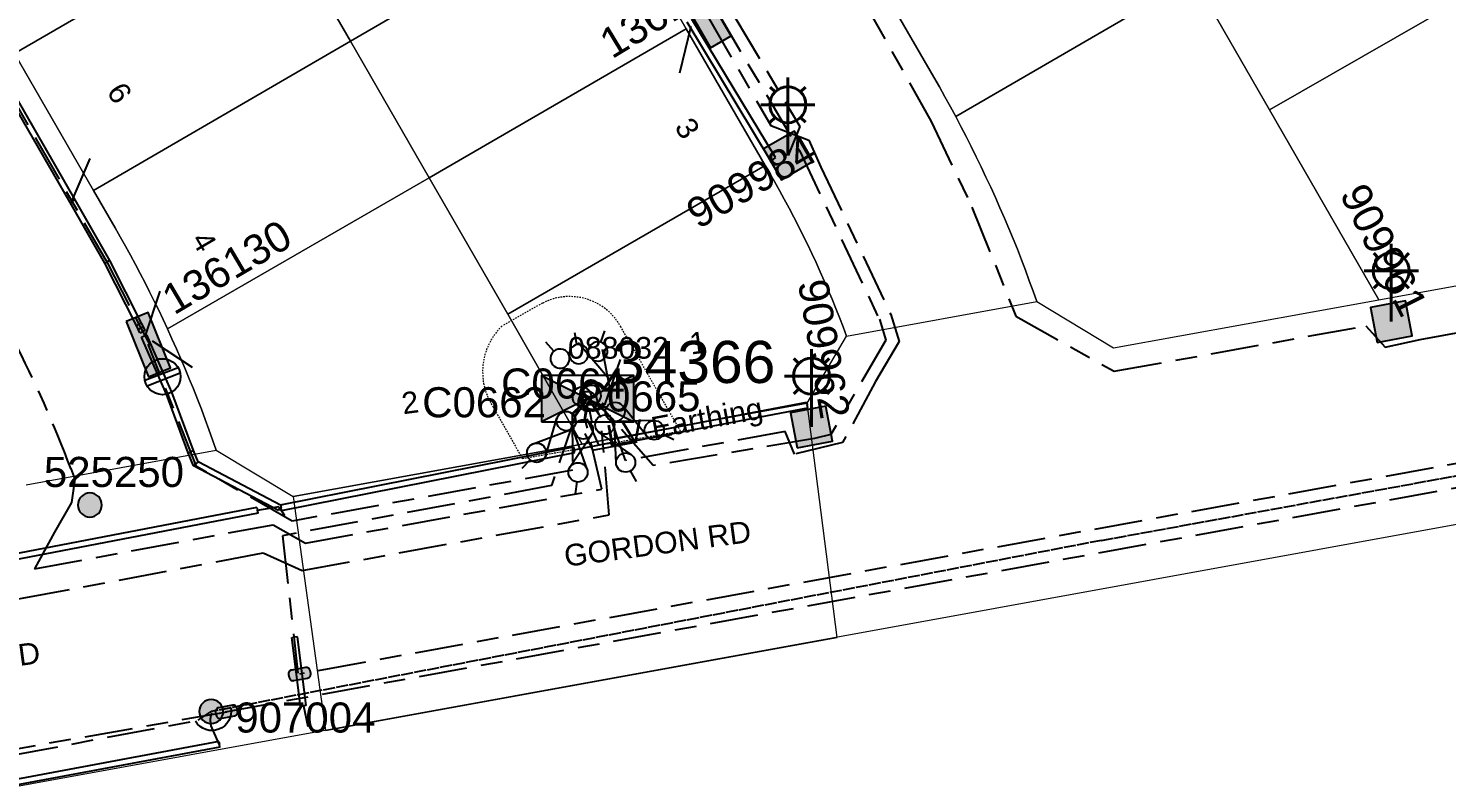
# Model space of a CAD drawing. Header units: metres. Extents: x 303431 to 305438, y 6269401 to 6270518.
# Drawn here: x 304200.8 to 304318.7, y 6269917.6 to 6269979.8 of the extents above; entities that cross this region are included whole.
import ezdxf
from ezdxf.enums import TextEntityAlignment as Align

# ---------------------------------------------------------------- set-up
doc = ezdxf.new("R2010")
doc.units = ezdxf.units.M
for name, pattern in [('Cable Exist OH', [1, 1, 0]), ('Cable Exist UG', [8.2, 4, -1.2, 1.8, -1.2]), ('HIDDEN', [0.375, 0.25, -0.125]), ('HIDDEN2', [0.1875, 0.125, -0.0625])]:
    doc.linetypes.add(name, pattern=pattern)
doc.layers.get('0').update_dxf_attribs({"color": 6})
for name, color, linetype, lineweight in [('Cadastre Land Parcels_SP_EXT', 9, 'Continuous', 5), ('Cadastre Other Property_SP_EXT', 9, 'HIDDEN', 5), ('Cadastre Roads_SP_EXT', 9, 'Continuous', 5)]:
    doc.layers.add(name, color=color, linetype=linetype, lineweight=lineweight)
for name, color, linetype in [('Duct_SP_EXT', 7, 'Continuous'), ('Equip_HV_EXT', 7, 'Continuous'), ('Equip_LV_EXT', 7, 'Continuous'), ('Equip_SP_SL_EXT', 7, 'Continuous'), ('Mains_HV_EXT', 7, 'Continuous'), ('Mains_LV_EXT', 7, 'Continuous'), ('Sub_SP_EXT', 7, 'Continuous'), ('SupportsOH_SP_TR_HV_LV_SL_EXT', 7, 'Continuous'), ('SupportsUG_SP_LV_EXT', 7, 'Continuous'), ('SupportsUG_SP_LV_SL_EXT', 7, 'Continuous'), ('Trench_SP_EXT', 7, 'Continuous')]:
    doc.layers.add(name, color=color, linetype=linetype)
doc.styles.add('COLUMN_LABEL', font='arial.ttf')
doc.styles.add('iecARIAL', font='arial.ttf', dxfattribs={"height": 2})
doc.styles.add('POLE_LABEL', font='arial.ttf')
doc.styles.get("Standard").update_dxf_attribs({"font": 'arial.ttf'})
doc.styles.add('SWITCH_LABEL', font='arial.ttf', dxfattribs={"height": 2.5})
doc.linetypes.add('Cable E UG', pattern='A,6,-0.5,["E",Standard,S=1.7,R=0,X=0.5,Y=-1],-2.9', length=9.4)

# ---------------------------------------------------------------- blocks, each defined once
blk = doc.blocks.new('SUB_PADMOUNT_EXT')
for points in [[(0, 0), (-3.84, 1.92), (-3.84, -1.92)], [(0, 0), (3.84, 1.92), (3.84, -1.92)]]:
    blk.add_hatch(color=256).paths.add_polyline_path(points)
for p, q in [((3.84, 1.92), (-3.84, -1.92)), ((-3.84, 1.92), (3.84, -1.92))]:
    blk.add_line(p, q)
blk.add_lwpolyline([(-3.84, -1.92), (3.84, -1.92), (3.84, 1.92), (-3.84, 1.92)], close=True)
for tag, height, flags, p in [('ASSET_NUM', 3.5, 8, (2, 2)), ('STREET_CODE', 0.2, 9, (1.5, 0)), ('CONSTRUCTED_VOLTAGE', 0.2, 9, (1.5, -0.2)), ('OPERATING_VOLTAGE', 0.2, 9, (1.5, -0.6)), ('ORIENTATION', 0.2, 9, (1.5, -0.8)), ('OWNED_BY', 0.2, 9, (1.5, -1)), ('OPERATED_BY', 0.2, 9, (1.5, -1.2)), ('NO_PHASES', 0.2, 9, (1.5, -0.4)), ('SECONDARY_VOLTAGE', 0.2, 9, (1.5, -1.6)), ('STATE', 0.2, 9, (1.5, -1.8)), ('SUBSTATION_TYPE', 0.2, 9, (1.5, -2.2)), ('MAINTAINED_BY', 0.2, 9, (1.5, -1.4)), ('PARENT', 0.2, 9, (1.5, -2)), ('USAGE', 0.2, 9, (1.5, -2.4)), ('STREETNAME', 0.2, 9, (1.5, -3)), ('SUBURB', 0.2, 9, (1.5, -3.2)), ('Z', 0.2, 1, (1.5, -3.6)), ('LEGEND', 0.2, 9, (1.5, -2.6)), ('LOCATION', 0.2, 9, (1.5, -2.8)), ('NOTES', 0.2, 9, (1.5, -3.4))]:
    blk.add_attdef(tag, text='', height=height, dxfattribs=dict(flags=flags)).set_placement(p, align=Align.MIDDLE_LEFT)
blk = doc.blocks.new('PILLAR_EXT')
blk.add_hatch(color=256).paths.add_polyline_path([(-2.475, 0.99), (-2.475, -0.99), (2.475, -0.99), (2.475, 0.99)])
blk.add_lwpolyline([(-2.475, -0.99), (2.475, -0.99), (2.475, 0.99), (-2.475, 0.99)], close=True)
at = {"style": 'iecARIAL', "flags": 8}
blk.add_attdef('ASSET_NUM', (1.5, 3.5), '', height=2.5, dxfattribs=at)
for tag, p, flags in [('OWNED_BY', (0, -0.2), 9), ('STATE', (0, -0.4), 9), ('SUPPORT_TYPE', (0, -0.6), 9), ('USAGE', (0, -0.8), 9), ('LEGEND', (0, -1), 9), ('LOCATION', (0, -1.2), 9), ('STREETNAME', (0, -1.8), 9), ('SUBURB', (0, -2), 1), ('NOTES', (0, -1.4), 9), ('PARENT', (0, -1.6), 9)]:
    blk.add_attdef(tag, p, '', height=0.2, dxfattribs=dict(flags=flags))
blk = doc.blocks.new('POLE_EXT')
blk.add_hatch(color=256).paths.add_polyline_path([(-1, 0, 1), (1, 0, 1)])
blk.add_lwpolyline([(-1, 0, 1), (1, 0, 1)], format="xyb", close=True)
for tag, height, flags, p in [('pNumber', 2.5, 8, (-17.84, 2.07)), ('OWNED_BY', 0.2, 9, (1.35, -0.4)), ('SPECIAL_USE', 0.2, 9, (1.35, -0.8)), ('STATE', 0.2, 9, (1.35, -1)), ('PARENT', 0.2, 9, (1.35, -0.6)), ('USAGE', 0.2, 9, (1.35, -1.2)), ('cLV', 0.2, 9, (1.35, -1.4)), ('hDepth', 0.2, 9, (1.35, -1.6)), ('hDia', 0.2, 9, (1.35, -1.8)), ('cHV', 0.2, 9, (1.35, -2)), ('LBRACKET', 0.2, 9, (1.35, -2.2)), ('LExisting', 0.2, 9, (1.35, -2.4)), ('cLinedev', 0.2, 9, (1.35, -3.4)), ('LANTNUMBER', 0.2, 9, (1.35, -2.6)), ('LOther', 0.2, 9, (1.35, -2.8)), ('LRemove', 0.2, 9, (1.35, -3)), ('LEGEND', 0.2, 9, (1.35, -3.2)), ('LOCATION', 0.2, 9, (1.35, -3.6)), ('pExisting', 0.2, 9, (1.35, -3.8)), ('pFooting', 0.2, 9, (1.35, -4.4)), ('pNew', 0.2, 9, (1.35, -4.6)), ('PFNUMBER', 0.2, 9, (1.35, -4)), ('NEWPFNUMBER', 0.2, 9, (1.35, -4.2)), ('pRelocate', 0.2, 9, (1.35, -5)), ('pRemove', 0.2, 9, (1.35, -5.2)), ('pReplace', 0.2, 9, (1.35, -5.4)), ('pStay', 0.2, 9, (1.35, -5.6)), ('pType', 0.2, 9, (1.35, -5.8)), ('cspan', 0.2, 9, (1.35, -6)), ('STREETNAME', 0.2, 9, (1.35, -6.2)), ('SUBURB', 0.2, 9, (1.35, -6.4)), ('OPERATED_BY', 0.2, 9, (1.36, -7.01)), ('NOTES', 0.2, 9, (1.35, -6.6)), ('MAINTAINED_BY', 0.2, 9, (1.36, -6.81))]:
    blk.add_attdef(tag, text='', height=height, dxfattribs=dict(flags=flags)).set_placement(p, align=Align.MIDDLE_LEFT)
at = {"style": 'POLE_LABEL'}
for tag, height, flags, p in [('ASSET_NUM', 2.5, 8, (2, 2)), ('STRUCTURE_PLANT_NUMBER', 0.2, 9, (1.35, 0.03)), ('STREET_CODE', 0.2, 9, (1.35, -0.2))]:
    blk.add_attdef(tag, text='', height=height, dxfattribs=dict(at, flags=flags)).set_placement(p, align=Align.MIDDLE_LEFT)
at = {"flags": 1}
blk.add_attdef('Z', (1.35, -7.33), '', height=0.2, dxfattribs=at)
blk = doc.blocks.new('HV_STJ_EXT')
h = blk.add_hatch(color=256)
edge = h.paths.add_edge_path()
edge.add_ellipse((-0.59, 0.13), major_axis=(0.226, 0.226), ratio=1, start_angle=45, end_angle=135)
edge.add_line((-0.91, 0.13), (-0.91, -0.13))
edge.add_ellipse((-0.59, -0.13), major_axis=(0.226, 0.226), ratio=1, start_angle=135, end_angle=225)
edge.add_line((-0.59, -0.45), (0.59, -0.45))
edge.add_ellipse((0.59, -0.13), major_axis=(-0.226, 0.226), ratio=1, start_angle=135, end_angle=225)
edge.add_line((0.91, -0.13), (0.91, 0.13))
edge.add_ellipse((0.59, 0.13), major_axis=(-0.226, 0.226), ratio=1, start_angle=225, end_angle=315)
edge.add_line((0.59, 0.45), (-0.59, 0.45))
blk.add_lwpolyline([(-0.91, 0.13), (-0.91, -0.13, 0.414214), (-0.59, -0.45), (0.59, -0.45, 0.414214), (0.91, -0.13), (0.91, 0.13, 0.414214), (0.59, 0.45), (-0.59, 0.45, 0.414214)], format="xyb", close=True)
for tag, flags, p in [('ORIENTATION', 9, (1.5, 0)), ('Z', 1, (1.5, -0.8)), ('USAGE', 9, (1.5, -0.2)), ('LEGEND', 9, (1.5, -0.4)), ('NOTES', 9, (1.5, -0.6))]:
    blk.add_attdef(tag, text='', height=0.2, dxfattribs=dict(flags=flags)).set_placement(p, align=Align.MIDDLE_LEFT)
blk = doc.blocks.new('LV_UG_DFUSE_CLOSED_EXT')
for points in [[(1, 0), (0, 0)], [(5.04, 0.73), (2.16, -0.72)], [(5.05, -0.71), (2.16, 0.72)], [(6.2, 0.01), (7.2, 0.01)]]:
    blk.add_lwpolyline(points)
for centre in [(1.8, 0), (5.4, 0.01)]:
    blk.add_circle(centre, 0.8)
at = {"flags": 9}
for tag, p in [('ACTUAL_STATUS', (0, 0)), ('CONSTRUCTED_VOLTAGE', (0, -0.2)), ('OPERATING_VOLTAGE', (0, -0.6)), ('ORIENTATION', (0, -0.8)), ('STATE', (0, -1)), ('SWITCH_TYPE', (0, -1.2)), ('NO_PHASES', (0, -0.4)), ('USAGE', (0, -1.4)), ('NOTES', (0, -1.6))]:
    blk.add_attdef(tag, text='', height=0.2, dxfattribs=at).set_placement(p, align=Align.MIDDLE_LEFT)
at = {"flags": 1}
blk.add_attdef('Z', (0, 0), '', height=0.2, dxfattribs=at)
blk = doc.blocks.new('LV_UG_LINKS_CLOSED_EXT')
blk.add_wipeout([(-1.06, 1.06), (-1.18, 0.92), (-1.29, 0.76), (-1.37, 0.59), (-1.43, 0.42), (-1.48, 0.23), (-1.49, 0.05), (-1.49, -0.14), (-1.46, -0.33), (-1.41, -0.51), (-1.33, -0.68), (-1.24, -0.84), (-1.12, -0.99), (-0.99, -1.12), (-0.84, -1.24), (-0.68, -1.33), (-0.51, -1.41), (-0.33, -1.46), (-0.14, -1.49), (0.05, -1.49), (0.23, -1.48), (0.42, -1.43), (0.59, -1.37), (0.76, -1.29), (0.92, -1.18), (1.06, -1.06), (1.18, -0.92), (1.29, -0.76), (1.37, -0.59), (1.43, -0.42), (1.48, -0.23), (1.49, -0.05), (1.49, 0.14), (1.46, 0.33), (1.41, 0.51), (1.33, 0.68), (1.24, 0.84), (1.12, 0.99), (0.99, 1.12), (0.84, 1.24), (0.68, 1.33), (0.51, 1.41), (0.33, 1.46), (0.14, 1.49), (-0.05, 1.49), (-0.23, 1.48), (-0.42, 1.43), (-0.59, 1.37), (-0.76, 1.29), (-0.92, 1.18)])
for p, q in [((-0.25, -1.48), (-0.25, 1.48)), ((0.25, -1.48), (0.25, 1.48))]:
    blk.add_line(p, q)
blk.add_circle((0, 0), 1.5)
at = {"flags": 9}
for tag, p in [('ACTUAL_STATUS', (0, 0)), ('CONSTRUCTED_VOLTAGE', (0, -0.2)), ('OPERATING_VOLTAGE', (0, -0.6)), ('ORIENTATION', (0, -0.8)), ('STATE', (0, -1)), ('SWITCH_TYPE', (0, -1.2)), ('NO_PHASES', (0, -0.4)), ('USAGE', (0, -1.4)), ('NOTES', (0, -1.6))]:
    blk.add_attdef(tag, text='', height=0.2, dxfattribs=at).set_placement(p, align=Align.MIDDLE_LEFT)
at = {"flags": 1}
blk.add_attdef('Z', (0, 0), '', height=0.2, dxfattribs=at)
blk = doc.blocks.new('SWG_HOLEC_SU_EXT')
blk.add_line((1.8, -2), (5.8, -2))
for points in [[(1, 0), (0, 0)], [(6.6, 0), (7.6, 0)]]:
    blk.add_lwpolyline(points)
for points in [[(1.8, -0.8, 1), (1.8, 0.8, 1)], [(5.8, -0.8, 1), (5.8, 0.8, 1)]]:
    blk.add_lwpolyline(points, format="xyb", close=True)
at = {"style": 'SWITCH_LABEL', "flags": 8}
blk.add_attdef('ASSET_NUM', text='', height=2.5, rotation=179.9544, dxfattribs=at).set_placement((-2.4, 0), align=Align.MIDDLE_LEFT)
at = {"flags": 1}
blk.add_attdef('Z', (0, 0), '', height=0.2, dxfattribs=at)
at = {"flags": 9}
for tag, p in [('ACTUAL_STATUS', (0, -0.4)), ('CONSTRUCTED_VOLTAGE', (0, -0.6)), ('OPERATING_VOLTAGE', (0, -1)), ('ORIENTATION', (0, -1.2)), ('NO_PHASES', (0, -0.8)), ('OWNED_BY', (0, -1.4)), ('STATE', (0, -1.8)), ('SWITCH_TYPE', (0, -2)), ('PARENT', (0, -1.6)), ('USAGE', (0, -2.2)), ('LOCATION', (0, -2.4)), ('STREETNAME', (0, -2.6)), ('SUBURB', (0, -2.8)), ('NOTES', (0, -3))]:
    blk.add_attdef(tag, text='', height=0.2, dxfattribs=at).set_placement(p, align=Align.MIDDLE_LEFT)
at = {"style": 'SWITCH_LABEL', "flags": 9}
blk.add_attdef('STREET_CODE', text='', height=0.2, dxfattribs=at).set_placement((0, -0.2), align=Align.MIDDLE_LEFT)
blk = doc.blocks.new('COLUMN_EXT')
blk.add_hatch(color=256).paths.add_polyline_path([(-1.49, 1.48), (-1.49, -1.49), (1.48, -1.49), (1.48, 1.48)])
blk.add_lwpolyline([(-1.49, -1.49), (1.48, -1.49), (1.48, 1.48), (-1.49, 1.48)], close=True)
for tag, height, style, flags, p in [('ASSET_NUM', 2.5, 'COLUMN_LABEL', 8, (2, 2)), ('STRUCTURE_PLANT_NUMBER', 0.2, 'POLE_LABEL', 9, (1.81, 0.03)), ('STREET_CODE', 0.2, 'COLUMN_LABEL', 9, (1.81, -0.2))]:
    blk.add_attdef(tag, text='', height=height, dxfattribs=dict(style=style, flags=flags)).set_placement(p, align=Align.MIDDLE_LEFT)
at = {"flags": 9}
for tag, p in [('COLUMN_TYPE', (1.81, -0.4)), ('OWNED_BY', (1.81, -0.6)), ('STATE', (1.81, -0.8)), ('USAGE', (1.81, -1)), ('LEGEND', (1.81, -1.2)), ('STREETNAME', (1.81, -1.6)), ('SUBURB', (1.81, -1.8)), ('LOCATION', (1.81, -1.4)), ('NOTES', (1.81, -2))]:
    blk.add_attdef(tag, text='', height=0.2, dxfattribs=at).set_placement(p, align=Align.MIDDLE_LEFT)
at = {"flags": 1}
blk.add_attdef('Z', (1.81, -2.35), '', height=0.2, dxfattribs=at)
blk = doc.blocks.new('SL_LANTERN_EXT')
at = {"lineweight": 40}
for p, q in [((0, 1.97), (0, 6.47)), ((-1.46, 5.68), (-1.06, 5.28)), ((1.46, 5.68), (1.06, 5.28)), ((-2.25, 4.22), (2.25, 4.22)), ((-1.46, 2.76), (-1.06, 3.16)), ((0, 0), (0, 2.72)), ((1.46, 2.76), (1.06, 3.16))]:
    blk.add_line(p, q, dxfattribs=at)
blk.add_circle((0, 4.22), 1.5, dxfattribs=at)
at = {"style": 'iecARIAL', "flags": 9}
blk.add_attdef('ASSET_NUM', (1.5, 1.5), '', height=2.5, dxfattribs=at)
for tag, p, height, flags in [('CONSTRUCTED_VOLTAGE', (0.98, -0.65), 0.2, 9), ('CONTROL_TYPE', (0.98, -0.85), 0.2, 9), ('LANTERN_PURPOSE', (0.98, -1.05), 0.2, 9), ('LANTERN_TYPE', (0.98, -1.25), 0.2, 9), ('LNUMBER', (2.18, -3.25), 2.5, 8), ('OPERATING_VOLTAGE', (0.98, -1.65), 0.2, 9), ('ORIENTATION', (0.98, -1.85), 0.2, 9), ('OWNED_BY', (0.98, -2.05), 0.2, 9), ('STATE', (0.98, -2.25), 0.2, 9), ('NO_PHASES', (0.98, -1.45), 0.2, 9), ('USAGE', (0.98, -2.45), 0.2, 9), ('CEXIST', (0.98, -2.65), 0.2, 9), ('CNEW', (0.98, -2.85), 0.2, 9), ('CNUMBER', (0.98, -3.05), 0.2, 9), ('CREMOVE', (0.98, -3.25), 0.2, 9), ('CREPLACE', (0.98, -3.45), 0.2, 9), ('LKINGHEIGHT', (0.98, -3.65), 0.2, 9), ('LBRACKET', (0.98, -3.85), 0.2, 9), ('LBRACKETVOCAB', (0.98, -4.05), 0.2, 9), ('LCATEGORY', (0.98, -4.25), 0.2, 9), ('LCHARGE1', (0.98, -4.45), 0.2, 9), ('LCHARGE1PERCENT', (0.98, -4.65), 0.2, 9), ('LCHARGE2', (0.98, -4.85), 0.2, 9), ('LCHARGE2PERCENT', (0.98, -5.05), 0.2, 9), ('LCHARGE3', (0.98, -5.25), 0.2, 9), ('LCHARGE3PERCENT', (0.98, -5.45), 0.2, 9), ('LEXIST', (0.98, -5.65), 0.2, 9), ('LLAMP', (0.98, -5.85), 0.2, 9), ('LLAMPVOCAB', (0.98, -6.05), 0.2, 9), ('LMAST', (0.98, -6.25), 0.2, 9), ('LMASTVOCAB', (0.98, -6.45), 0.2, 9), ('LNEW', (0.98, -6.65), 0.2, 9), ('LANTNUMBER', (0.98, -6.85), 0.2, 9), ('LOUTREACH', (0.98, -7.25), 0.2, 9), ('LOUTREACHVOCAB', (0.98, -7.45), 0.2, 9), ('LRATECODE', (0.98, -7.65), 0.2, 9), ('LREMOVE', (0.98, -7.85), 0.2, 9), ('LREPLACE', (0.98, -8.05), 0.2, 9), ('LTYPE', (0.98, -8.25), 0.2, 9), ('LTYPEVOCAB', (0.98, -8.45), 0.2, 9), ('STREETNAME', (0.98, -9.25), 0.2, 9), ('SUBURB', (0.98, -9.45), 0.2, 1), ('LEGEND', (0.98, -8.65), 0.2, 9), ('LOCATION', (0.98, -8.85), 0.2, 9), ('NOTES', (0.98, -9.05), 0.2, 9)]:
    blk.add_attdef(tag, p, '', height=height, dxfattribs=dict(flags=flags))

msp = doc.modelspace()

# ---------------------------------------------------------------- linework, layer by layer
at = {"layer": 'Cadastre Land Parcels_SP_EXT', "linetype": 'Continuous'}
for points in [[(304221.00506, 6269990.1384), (304214.44839, 6270001.50707), (304193.0855, 6269989.10261), (304199.64384, 6269977.73403), (304221.00506, 6269990.1384)], [(304221.00506, 6269990.1384), (304214.44839, 6270001.50707), (304193.0855, 6269989.10261), (304199.64384, 6269977.73403), (304221.00506, 6269990.1384)], [(304248.9262, 6269991.17304), (304242.36874, 6270002.54171), (304221.00506, 6269990.1384), (304227.56243, 6269978.7707), (304248.9262, 6269991.17304)], [(304248.9262, 6269991.17304), (304242.36874, 6270002.54171), (304221.00506, 6269990.1384), (304227.56243, 6269978.7707), (304248.9262, 6269991.17304)], [(304327.31513, 6269986.47692), (304320.98221, 6269997.39969), (304299.29541, 6269984.93525), (304297.67273, 6269983.99301), (304303.975, 6269973.06768), (304327.31513, 6269986.47692)], [(304297.67273, 6269983.99301), (304299.29541, 6269984.93525), (304292.99225, 6269995.86156), (304271.63104, 6269983.45639), (304276.06295, 6269975.77278), (304276.52688, 6269974.95976), (304276.98418, 6269974.14366), (304277.43485, 6269973.32349), (304277.87819, 6269972.49908), (304297.67273, 6269983.99301)], [(304255.48366, 6269979.80534), (304248.9262, 6269991.17304), (304227.56243, 6269978.7707), (304234.12068, 6269967.40609), (304255.48366, 6269979.80534)], [(304255.48366, 6269979.80534), (304248.9262, 6269991.17304), (304227.56243, 6269978.7707), (304234.12068, 6269967.40609), (304255.48366, 6269979.80534)], [(304227.56243, 6269978.7707), (304221.00506, 6269990.1384), (304199.64384, 6269977.73403), (304206.20131, 6269966.36641), (304227.56243, 6269978.7707)], [(304227.56243, 6269978.7707), (304221.00506, 6269990.1384), (304199.64384, 6269977.73403), (304206.20131, 6269966.36641), (304227.56243, 6269978.7707)], [(304313.0677, 6269957.27743), (304303.975, 6269973.06768), (304297.67273, 6269983.99301), (304277.87819, 6269972.49908), (304278.31499, 6269971.67167), (304278.74517, 6269970.83905), (304279.16714, 6269970.0043), (304279.58336, 6269969.16453), (304279.99217, 6269968.32254), (304280.39355, 6269967.4764), (304280.7891, 6269966.62823), (304281.17574, 6269965.77485), (304281.55565, 6269964.91935), (304281.92904, 6269964.06076), (304282.2942, 6269963.19898), (304282.65274, 6269962.33315), (304283.00466, 6269961.46616), (304283.34836, 6269960.59503), (304283.68208, 6269959.72468), (304283.99991, 6269958.85991), (304284.31101, 6269957.99407), (304284.61399, 6269957.12408), (304290.99762, 6269953.27755), (304313.0677, 6269957.27743)], [(304262.04024, 6269968.43772), (304255.48366, 6269979.80534), (304234.12068, 6269967.40609), (304240.63557, 6269956.08723), (304262.04024, 6269968.43772)], [(304262.04024, 6269968.43772), (304255.48366, 6269979.80534), (304234.12068, 6269967.40609), (304240.63557, 6269956.08723), (304262.04024, 6269968.43772)], [(304234.12068, 6269967.40609), (304227.56243, 6269978.7707), (304206.20131, 6269966.36641), (304208.00099, 6269963.24553), (304208.43038, 6269962.49453), (304208.85491, 6269961.7384), (304209.2736, 6269960.98024), (304209.68576, 6269960.21687), (304210.09209, 6269959.45244), (304210.48597, 6269958.69075), (304210.87066, 6269957.92985), (304211.2504, 6269957.16586), (304211.62272, 6269956.39967), (304211.9893, 6269955.6295), (304212.35014, 6269954.85614), (304234.12068, 6269967.40609)], [(304234.12068, 6269967.40609), (304227.56243, 6269978.7707), (304206.20131, 6269966.36641), (304208.00099, 6269963.24553), (304208.43038, 6269962.49453), (304208.85491, 6269961.7384), (304209.2736, 6269960.98024), (304209.68576, 6269960.21687), (304210.09209, 6269959.45244), (304210.48597, 6269958.69075), (304210.87066, 6269957.92985), (304211.2504, 6269957.16586), (304211.62272, 6269956.39967), (304211.9893, 6269955.6295), (304212.35014, 6269954.85614), (304234.12068, 6269967.40609)], [(304246.82336, 6269945.27099), (304240.63557, 6269956.08723), (304234.12068, 6269967.40609), (304212.35014, 6269954.85614), (304212.72697, 6269954.03244), (304213.09646, 6269953.20353), (304213.45924, 6269952.37355), (304213.81469, 6269951.53846), (304214.16352, 6269950.7023), (304214.50581, 6269949.86191), (304214.83971, 6269949.01939), (304215.16715, 6269948.17378), (304215.48709, 6269947.32605), (304215.8005, 6269946.47514), (304216.10639, 6269945.62114), (304216.40408, 6269944.76494), (304222.78858, 6269940.91549), (304246.82336, 6269945.27099)], [(304265.54316, 6269948.66438), (304268.8135, 6269954.24002), (304268.51997, 6269955.01373), (304268.21981, 6269955.78629), (304267.91321, 6269956.55372), (304267.59989, 6269957.32009), (304267.27916, 6269958.08329), (304266.95189, 6269958.84339), (304266.61711, 6269959.6004), (304266.26899, 6269960.362), (304265.91098, 6269961.12352), (304265.54625, 6269961.88177), (304265.17587, 6269962.63701), (304264.79798, 6269963.3881), (304264.41356, 6269964.13716), (304264.0234, 6269964.88198), (304263.62581, 6269965.62371), (304263.2216, 6269966.36138), (304262.81085, 6269967.09586), (304262.39357, 6269967.82629), (304262.04024, 6269968.43772), (304240.63557, 6269956.08723), (304246.82336, 6269945.27099), (304265.54316, 6269948.66438)], [(304265.54316, 6269948.66438), (304268.8135, 6269954.24002), (304268.51997, 6269955.01373), (304268.21981, 6269955.78629), (304267.91321, 6269956.55372), (304267.59989, 6269957.32009), (304267.27916, 6269958.08329), (304266.95189, 6269958.84339), (304266.61711, 6269959.6004), (304266.26899, 6269960.362), (304265.91098, 6269961.12352), (304265.54625, 6269961.88177), (304265.17587, 6269962.63701), (304264.79798, 6269963.3881), (304264.41356, 6269964.13716), (304264.0234, 6269964.88198), (304263.62581, 6269965.62371), (304263.2216, 6269966.36138), (304262.81085, 6269967.09586), (304262.39357, 6269967.82629), (304262.04024, 6269968.43772), (304240.63557, 6269956.08723), (304246.82336, 6269945.27099), (304265.54316, 6269948.66438)], [(304237.641, 6269800.45797), (304407.48396, 6269866.55002), (304361.25703, 6269946.17199), (304174.24698, 6269912.14503), (304237.641, 6269800.45797)], [(304237.641, 6269800.45797), (304407.48396, 6269866.55002), (304361.25703, 6269946.17199), (304174.24698, 6269912.14503), (304237.641, 6269800.45797)]]:
    msp.add_lwpolyline(points, close=True, dxfattribs=at)
msp.add_lwpolyline([(304327.31513, 6269986.47692), (304303.975, 6269973.06768), (304313.0677, 6269957.27743), (304330.4126, 6269960.42074)], dxfattribs=at)
at = {"layer": 'Cadastre Other Property_SP_EXT', "linetype": 'HIDDEN2'}
msp.add_lwpolyline([(304241.85082, 6269944.07743), (304255.00319, 6269946.35676), (304250.05926, 6269954.99453), (304250.05926, 6269954.99453, 0.409937235), (304243.51739, 6269956.9867), (304243.51739, 6269956.9867), (304240.14184, 6269955.07529), (304240.14184, 6269955.07529, 0.360224713), (304239.43969, 6269948.33382), (304239.43969, 6269948.33382), (304241.85082, 6269944.07743)], format="xyb", close=True, dxfattribs=at)
at = {"layer": 'Cadastre Roads_SP_EXT', "linetype": 'Continuous'}
for points in [[(304248.92626, 6269991.17306), (304255.48367, 6269979.80537), (304262.04019, 6269968.43768), (304262.39359, 6269967.82634), (304262.81093, 6269967.09588), (304263.22164, 6269966.36135), (304263.62581, 6269965.62373), (304264.02336, 6269964.88196), (304264.41359, 6269964.13711), (304264.79798, 6269963.38818), (304265.17584, 6269962.63706), (304265.54628, 6269961.88178), (304265.9109, 6269961.1235), (304266.26907, 6269960.36204), (304266.61717, 6269959.6004), (304266.95185, 6269958.84344), (304267.2792, 6269958.08331), (304267.59992, 6269957.32008), (304267.91314, 6269956.55376), (304268.21983, 6269955.7863), (304268.51998, 6269955.01371), (304268.81342, 6269954.23997), (304284.61397, 6269957.12413), (304284.61397, 6269957.12413), (304284.31108, 6269957.99412), (304283.99989, 6269958.85995), (304283.68208, 6269959.72464), (304283.34837, 6269960.59499), (304283.00468, 6269961.46612), (304282.6527, 6269962.3332), (304282.29418, 6269963.19903), (304281.92903, 6269964.06081), (304281.55567, 6269964.91941), (304281.17569, 6269965.77491), (304280.78909, 6269966.62821), (304280.39348, 6269967.47648), (304279.99213, 6269968.32253), (304279.58337, 6269969.16453), (304279.16709, 6269970.00432), (304278.74517, 6269970.83907), (304278.31494, 6269971.67162), (304277.87827, 6269972.49913), (304277.43489, 6269973.32346), (304276.98417, 6269974.14365), (304276.52684, 6269974.95977), (304276.06297, 6269975.7728), (304271.63099, 6269983.45646)], [(304200.60438, 6269941.8837), (304216.40405, 6269944.76494), (304216.40405, 6269944.76494), (304216.10637, 6269945.62116), (304215.80048, 6269946.47516), (304215.48708, 6269947.32608), (304215.16715, 6269948.17381), (304214.83971, 6269949.01943), (304214.50574, 6269949.86195), (304214.16355, 6269950.70227), (304213.81466, 6269951.53852), (304213.45923, 6269952.37363), (304213.09647, 6269953.20353), (304212.727, 6269954.03246), (304212.3502, 6269954.85617), (304211.98929, 6269955.62947), (304211.62273, 6269956.39967), (304211.25044, 6269957.16581), (304210.87063, 6269957.92983), (304210.48597, 6269958.69076), (304210.09213, 6269959.4524), (304209.68575, 6269960.21686), (304209.27362, 6269960.98018), (304208.85488, 6269961.73846), (304208.43039, 6269962.49453), (304208.00096, 6269963.24557), (304206.20129, 6269966.36638), (304199.64379, 6269977.73407)]]:
    msp.add_lwpolyline(points, dxfattribs=at)
msp.add_lwpolyline([(304268.03191, 6269929.21042), (304265.5431, 6269948.66435), (304246.82335, 6269945.27094), (304222.78855, 6269940.91543), (304225.49089, 6269921.46989), (304268.03191, 6269929.21042)], close=True, dxfattribs=at)
at = {"layer": 'Duct_SP_EXT'}
for p, q in [((304262.49107, 6269968.83885), (304255.54426, 6269980.3474)), ((304262.90201, 6269969.0869), (304255.9552, 6269980.59545)), ((304204.25347, 6269965.35062), (304197.69812, 6269976.71744)), ((304204.66976, 6269965.58957), (304198.11391, 6269976.95728)), ((304262.49107, 6269968.83885), (304262.69654, 6269968.96288)), ((304262.90201, 6269969.0869), (304262.69654, 6269968.96288)), ((304204.25323, 6269965.35104), (304204.46162, 6269965.4701)), ((304207.13658, 6269960.30416), (304204.25323, 6269965.35104)), ((304204.25323, 6269965.35104), (304204.25347, 6269965.35062)), ((304204.25347, 6269965.35062), (304204.46162, 6269965.4701)), ((304204.66976, 6269965.58957), (304204.46162, 6269965.4701)), ((304204.67, 6269965.58915), (304204.46162, 6269965.4701)), ((304204.67, 6269965.58915), (304204.66976, 6269965.58957)), ((304207.55917, 6269960.5321), (304204.67, 6269965.58915)), ((304207.13658, 6269960.30416), (304207.34787, 6269960.41813)), ((304209.76829, 6269955.1262), (304207.13658, 6269960.30416)), ((304207.55917, 6269960.5321), (304207.34787, 6269960.41813)), ((304210.1999, 6269955.3364), (304207.55917, 6269960.5321)), ((304209.76657, 6269955.1299), (304209.98409, 6269955.2313)), ((304209.91003, 6269954.82214), (304209.76657, 6269955.1299)), ((304209.76657, 6269955.1299), (304209.76829, 6269955.1262)), ((304209.76829, 6269955.1262), (304209.98409, 6269955.2313)), ((304209.91003, 6269954.82214), (304210.12772, 6269954.92319)), ((304210.0525, 6269954.51392), (304209.91003, 6269954.82214)), ((304210.1999, 6269955.3364), (304209.98409, 6269955.2313)), ((304210.20162, 6269955.3327), (304209.98409, 6269955.2313)), ((304210.0525, 6269954.51392), (304210.27035, 6269954.61463)), ((304210.34541, 6269955.02424), (304210.12772, 6269954.92319)), ((304210.20162, 6269955.3327), (304210.1999, 6269955.3364)), ((304210.34541, 6269955.02424), (304210.20162, 6269955.3327)), ((304210.4882, 6269954.71533), (304210.27035, 6269954.61463)), ((304210.4882, 6269954.71533), (304210.34541, 6269955.02424)), ((304210.62814, 6269954.35895), (304210.40836, 6269954.26253)), ((304210.18859, 6269954.1661), (304210.40836, 6269954.26253)), ((304249.17851, 6269945.64752), (304265.50007, 6269948.77234)), ((304265.50007, 6269948.77234), (304265.5452, 6269948.53662)), ((304265.59033, 6269948.3009), (304265.5452, 6269948.53662)), ((304249.26876, 6269945.17608), (304265.59033, 6269948.3009)), ((304221.74405, 6269940.23814), (304246.11153, 6269945.03643)), ((304246.11153, 6269945.03643), (304246.1579, 6269944.80096)), ((304249.17851, 6269945.64752), (304249.22364, 6269945.4118)), ((304249.26876, 6269945.17608), (304249.22364, 6269945.4118)), ((304214.07894, 6269944.55759), (304214.30259, 6269944.64474)), ((304214.08036, 6269944.55412), (304214.07894, 6269944.55759)), ((304214.08036, 6269944.55412), (304214.30259, 6269944.64474)), ((304214.52362, 6269943.46716), (304214.08036, 6269944.55412)), ((304214.52482, 6269944.73537), (304214.30259, 6269944.64474)), ((304214.52624, 6269944.7319), (304214.30259, 6269944.64474)), ((304214.90209, 6269943.81026), (304214.52482, 6269944.73537)), ((304214.52482, 6269944.73537), (304214.52624, 6269944.7319)), ((304214.90209, 6269943.81026), (304214.71285, 6269943.63871)), ((304221.80828, 6269940.16924), (304214.90209, 6269943.81026)), ((304221.83679, 6269939.76718), (304246.20427, 6269944.56548)), ((304246.20427, 6269944.56548), (304246.1579, 6269944.80096)), ((304214.52362, 6269943.46716), (304214.71285, 6269943.63871)), ((304221.58442, 6269939.74464), (304214.52362, 6269943.46716)), ((304221.80828, 6269940.16924), (304221.69635, 6269939.95694)), ((304221.74405, 6269940.23814), (304221.79042, 6269940.00266)), ((304219.78752, 6269940.01849), (304198.59343, 6269935.94509)), ((304219.87812, 6269939.54712), (304198.68402, 6269935.47372)), ((304219.78752, 6269940.01849), (304219.83282, 6269939.78281)), ((304219.87812, 6269939.54712), (304219.83282, 6269939.78281)), ((304221.58442, 6269939.74464), (304221.69635, 6269939.95694)), ((304221.83679, 6269939.76718), (304221.79042, 6269940.00266)), ((304222.67997, 6269929.2069), (304222.91804, 6269929.23728)), ((304223.40827, 6269923.49828), (304222.67997, 6269929.2069)), ((304223.15611, 6269929.26765), (304222.91804, 6269929.23728)), ((304223.88441, 6269923.55902), (304223.15611, 6269929.26765)), ((304223.40827, 6269923.49828), (304223.64634, 6269923.52865)), ((304223.88441, 6269923.55902), (304223.64634, 6269923.52865)), ((304216.62, 6269920.5604), (304157.49864, 6269909.52056)), ((304216.62, 6269920.5604), (304216.66405, 6269920.32448)), ((304216.70811, 6269920.08855), (304216.66405, 6269920.32448)), ((304216.70811, 6269920.08855), (304157.58675, 6269909.04872))]:
    msp.add_line(p, q, dxfattribs=at)
at = {"layer": 'Mains_HV_EXT', "linetype": 'Cable Exist UG'}
for points in [[(304408.75156, 6269961.94448), (304408.41372, 6269962.71833), (304408.41372, 6269962.71833), (304405.34936, 6269969.28524), (304359.60578, 6269950.89747), (304357.89992, 6269950.64322), (304223.33741, 6269926.1595)], [(304408.75156, 6269961.94448), (304408.41372, 6269962.71833), (304408.41372, 6269962.71833), (304405.34936, 6269969.28524), (304359.60578, 6269950.89747), (304357.89992, 6269950.64322), (304223.33741, 6269926.1595)], [(304408.75156, 6269961.94448), (304406.62904, 6269961.84805), (304404.21515, 6269966.64905), (304404.21515, 6269966.64905), (304360.13472, 6269948.95421), (304358.22633, 6269948.66976), (304358.22633, 6269948.66976), (304217.13302, 6269922.99754)], [(304408.75156, 6269961.94448), (304406.62904, 6269961.84805), (304404.21515, 6269966.64905), (304404.21515, 6269966.64905), (304360.13472, 6269948.95421), (304358.22633, 6269948.66976), (304358.22633, 6269948.66976), (304217.13302, 6269922.99754)], [(304247.29494, 6269949.05473), (304246.2162, 6269947.50344), (304244.27695, 6269941.82082), (304244.27695, 6269941.82082), (304221.91291, 6269937.65337), (304223.19101, 6269926.23074)], [(304247.29494, 6269949.05473), (304246.2162, 6269947.50344), (304244.27695, 6269941.82082), (304244.27695, 6269941.82082), (304221.91291, 6269937.65337), (304223.19101, 6269926.23074)], [(304094.58622, 6269876.64878), (304101.31596, 6269880.42426), (304101.31596, 6269880.42426), (304092.5759, 6269896.00075), (304083.58417, 6269899.88651), (304083.58417, 6269899.88651), (304107.55013, 6269903.22573), (304173.20549, 6269915.26781), (304173.20549, 6269915.26781), (304217.30686, 6269923.02723)], [(304094.58622, 6269876.64878), (304101.31596, 6269880.42426), (304101.31596, 6269880.42426), (304092.5759, 6269896.00075), (304083.58417, 6269899.88651), (304083.58417, 6269899.88651), (304107.55013, 6269903.22573), (304173.20549, 6269915.26781), (304173.20549, 6269915.26781), (304217.30686, 6269923.02723)]]:
    msp.add_lwpolyline(points, dxfattribs=at)
at = {"layer": 'Mains_HV_EXT', "linetype": 'Cable E UG'}
for points in [[(304247.05634, 6269946.15543), (304247.67692, 6269944.78033), (304249.03987, 6269945.02369)], [(304247.05638, 6269946.1554), (304247.67694, 6269944.78038), (304249.03982, 6269945.0237)], [(304249.03982, 6269945.0237), (304251.39982, 6269945.46034)], [(304249.03987, 6269945.02369), (304251.39979, 6269945.46033)]]:
    msp.add_lwpolyline(points, dxfattribs=at)
at = {"layer": 'Mains_LV_EXT', "linetype": 'Cable Exist UG'}
for points in [[(304184.98864, 6269999.20433), (304207.336, 6269960.36642), (304209.91696, 6269955.33052), (304210.90085, 6269953.4711)], [(304184.98864, 6269999.20433), (304207.336, 6269960.36642), (304209.91696, 6269955.33052), (304210.90085, 6269953.4711)], [(304257.21091, 6269980.91066), (304262.49873, 6269971.75076), (304265.66794, 6269970.55258), (304266.67185, 6269968.30577), (304266.67185, 6269968.30577), (304272.4826, 6269956.03547), (304273.1702, 6269953.79108), (304271.22461, 6269950.46587), (304268.48256, 6269945.41221), (304264.48544, 6269944.4395), (304264.48544, 6269944.4395), (304263.70108, 6269946.31919), (304250.42737, 6269943.91131), (304248.92447, 6269948.26161)], [(304257.21091, 6269980.91066), (304262.49873, 6269971.75076), (304265.66794, 6269970.55258), (304266.67185, 6269968.30577), (304266.67185, 6269968.30577), (304272.4826, 6269956.03547), (304273.1702, 6269953.79108), (304271.22461, 6269950.46587), (304268.48256, 6269945.41221), (304264.48544, 6269944.4395), (304264.48544, 6269944.4395), (304263.70108, 6269946.31919), (304250.42737, 6269943.91131), (304248.92447, 6269948.26161)], [(304257.28699, 6269980.95453), (304259.51828, 6269980.76309), (304259.51828, 6269980.76309), (304264.92262, 6269971.66785), (304263.94174, 6269969.25488)], [(304150.97616, 6269909.90942), (304151.53146, 6269912.01734), (304151.53146, 6269912.01734), (304164.46417, 6269914.23687), (304167.06099, 6269913.30979), (304167.06099, 6269913.30979), (304214.91307, 6269922.32587), (304215.98822, 6269923.04584)], [(304150.97616, 6269909.90942), (304151.53146, 6269912.01734), (304151.53146, 6269912.01734), (304164.46417, 6269914.23687), (304167.06099, 6269913.30979), (304167.06099, 6269913.30979), (304214.91307, 6269922.32587), (304215.98822, 6269923.04584)]]:
    msp.add_lwpolyline(points, dxfattribs=at)
msp.add_lwpolyline([(304270.02384, 6269982.44801), (304275.8496, 6269972.08943), (304279.22777, 6269964.96213), (304282.88956, 6269955.90208), (304291.05113, 6269951.32581), (304311.96307, 6269955.09554), (304313.58801, 6269953.3207), (304316.49163, 6269953.96567), (304316.49163, 6269953.96567), (304331.68775, 6269956.79997), (304331.68775, 6269956.79997, 0.043175847), (304337.41291, 6269958.40965), (304337.41291, 6269958.40965, 0.40327523), (304341.8674, 6269967.81395), (304341.8674, 6269967.81395), (304341.80067, 6269968.00964), (304337.5387, 6269977.20474), (304331.91489, 6269986.64374), (304329.04355, 6269987.50234)], format="xyb", dxfattribs=at)
at = {"layer": 'Mains_LV_EXT', "linetype": 'Cable Exist OH'}
for points in [[(304290.00051, 6269937.27232), (304360.13797, 6269950.04304)], [(304290.00051, 6269937.27232), (304215.98822, 6269923.04584)], [(304290.00051, 6269937.27232), (304215.98822, 6269923.04584)]]:
    msp.add_lwpolyline(points, dxfattribs=at)
at = {"layer": 'Mains_LV_EXT', "linetype": 'Continuous'}
msp.add_lwpolyline([(304217.60939, 6269923.36185, -0.841982323), (304214.69312, 6269922.23097)], format="xyb", dxfattribs=at)
msp.add_lwpolyline([(304217.60939, 6269923.36185, -0.841982323), (304214.69312, 6269922.23097)], format="xyb", dxfattribs=at)
at = {"layer": 'Trench_SP_EXT', "linetype": 'Cable Exist UG'}
for points in [[(304254.94752, 6269976.13559), (304255.93402, 6269980.27118)], [(304204.35874, 6269965.32635), (304206.27798, 6269969.85175)], [(304214.43757, 6269951.64361), (304210.50519, 6269954.22244), (304211.75463, 6269957.99059)], [(304247.22676, 6269947.3734), (304248.19801, 6269945.20745)], [(304246.15787, 6269944.80101), (304249.22367, 6269945.41174)], [(304219.8328, 6269939.78285), (304221.63187, 6269940.079)], [(304221.64949, 6269940.02613), (304222.08995, 6269939.32721)], [(304223.64631, 6269923.52861), (304224.02412, 6269921.81276)]]:
    msp.add_lwpolyline(points, dxfattribs=at)
msp.add_lwpolyline([(304216.0113, 6269922.94717), (304215.97467, 6269922.80946), (304215.97467, 6269922.80946, 0.124333155), (304215.96243, 6269921.85209), (304215.96243, 6269921.85209), (304216.63459, 6269920.32045)], format="xyb", dxfattribs=at)

# ---------------------------------------------------------------- block references
at = {"layer": 'Equip_HV_EXT'}
ref = msp.add_blockref('SWG_HOLEC_SU_EXT', (304246.21615, 6269947.50342), dxfattribs=dict(at, rotation=70.75096703157485))
ref.add_attrib('ASSET_NUM', 'C0662', dxfattribs={"layer": '0', "height": 2.5, "style": 'SWITCH_LABEL'}).set_placement((304243.81714, 6269948.7534), align=Align.MIDDLE_RIGHT)
ref = msp.add_blockref('SWG_HOLEC_SU_EXT', (304247.62712, 6269947.06087), dxfattribs=dict(at, rotation=100.7509670508381))
ref.add_attrib('ASSET_NUM', 'C0664', dxfattribs={"layer": '0', "height": 2.5, "style": 'SWITCH_LABEL'}).set_placement((304245.22812, 6269948.31085), align=Align.BOTTOM_CENTER)
ref = msp.add_blockref('SWG_HOLEC_SU_EXT', (304248.77051, 6269947.98838), dxfattribs=dict(at, rotation=130.7509669051837))
ref.add_attrib('ASSET_NUM', 'C0665', dxfattribs={"layer": '0', "height": 2.5, "style": 'SWITCH_LABEL'}).set_placement((304246.3715, 6269949.23836), align=Align.MIDDLE_LEFT)
for p, rotation in [((304223.33743, 6269926.15946), 10.31220976818881), ((304217.26793, 6269923.02044), 10.34477803486448)]:
    msp.add_blockref('HV_STJ_EXT', p, dxfattribs=dict(at, rotation=rotation))
at = {"layer": 'Equip_LV_EXT'}
for p, rotation in [((304246.73338, 6269948.49887), 226.7509669779553), ((304247.8393, 6269948.4722), 298.7509669660827), ((304247.93299, 6269948.72701), 334.7509667899264), ((304247.15067, 6269948.28257), 262.7509670216697)]:
    msp.add_blockref('LV_UG_DFUSE_CLOSED_EXT', p, dxfattribs=dict(at, rotation=rotation))
at = {"layer": 'Equip_SP_SL_EXT'}
for p in [(304263.92044, 6269969.26843), (304314.09116, 6269955.46352), (304265.89564, 6269946.69707)]:
    msp.add_blockref('SL_LANTERN_EXT', p, dxfattribs=at)
at = {"layer": 'Sub_SP_EXT'}
ref = msp.add_blockref('SUB_PADMOUNT_EXT', (304247.29495, 6269949.05472), dxfattribs=at)
ref.add_attrib('ASSET_NUM', '34366', dxfattribs={"layer": '0', "height": 3.5}).set_placement((304249.29495, 6269949.30472), align=Align.BOTTOM_LEFT)
at = {"layer": 'SupportsOH_SP_TR_HV_LV_SL_EXT'}
ref = msp.add_blockref('POLE_EXT', (304205.90016, 6269940.21181), dxfattribs=at)
ref.add_attrib('ASSET_NUM', '525250', dxfattribs={"layer": '0', "height": 2.5, "style": 'POLE_LABEL'}).set_placement((304207.90016, 6269940.96181), align=Align.BOTTOM_CENTER)
ref = msp.add_blockref('POLE_EXT', (304215.98828, 6269923.04588), dxfattribs=at)
ref.add_attrib('ASSET_NUM', '907004', dxfattribs={"layer": '0', "height": 2.5, "style": 'POLE_LABEL'}).set_placement((304217.98828, 6269923.79588), align=Align.TOP_LEFT)
at = {"layer": 'SupportsUG_SP_LV_EXT'}
ref = msp.add_blockref('PILLAR_EXT', (304257.11536, 6269980.85442), dxfattribs=dict(at, rotation=120.0772803839264))
ref.add_attrib('ASSET_NUM', '136147', dxfattribs={"layer": '0', "height": 2.5, "rotation": 31.2287985, "style": 'iecARIAL'}).set_placement((304258.61536, 6269984.35442), align=Align.MIDDLE_RIGHT)
ref = msp.add_blockref('PILLAR_EXT', (304210.76205, 6269953.53784), dxfattribs=dict(at, rotation=292.1587115172073))
ref.add_attrib('ASSET_NUM', '136130', dxfattribs={"layer": '0', "height": 2.5, "rotation": 30.5671811, "style": 'iecARIAL'}).set_placement((304212.26205, 6269957.03784), align=Align.MIDDLE_LEFT)
at = {"layer": 'SupportsUG_SP_LV_SL_EXT'}
ref = msp.add_blockref('COLUMN_EXT', (304263.92046, 6269969.26838), dxfattribs=dict(at, rotation=120.0797623628642))
ref.add_attrib('ASSET_NUM', '909984', dxfattribs={"layer": '0', "height": 2.5, "rotation": 30.0797622, "style": 'COLUMN_LABEL'}).set_placement((304265.92046, 6269970.01838), align=Align.MIDDLE_RIGHT)
ref = msp.add_blockref('COLUMN_EXT', (304314.09114, 6269955.46355), dxfattribs=dict(at, rotation=10.75877028781381))
ref.add_attrib('ASSET_NUM', '909961', dxfattribs={"layer": '0', "height": 2.5, "rotation": 296.5772457, "style": 'COLUMN_LABEL'}).set_placement((304316.09114, 6269956.21355), align=Align.MIDDLE_RIGHT)
ref = msp.add_blockref('COLUMN_EXT', (304265.89563, 6269946.69709), dxfattribs=dict(at, rotation=10.76047634541876))
ref.add_attrib('ASSET_NUM', '909962', dxfattribs={"layer": '0', "height": 2.5, "rotation": 279.4256529, "style": 'COLUMN_LABEL'}).set_placement((304267.89563, 6269947.44709), align=Align.MIDDLE_RIGHT)

# ---------------------------------------------------------------- texts
at = {"layer": 'Cadastre Land Parcels_SP_EXT'}
for s, rotation, p in [('6', 303.3387965, (304207.23878, 6269974.55673)), ('3', 303.3353385, (304254.44268, 6269971.62188)), ('4', 300.449367, (304214.27314, 6269962.26745)), ('1', 7.6283498, (304255.87195, 6269952.71418)), ('2', 7.6255518, (304231.94777, 6269947.74881))]:
    msp.add_text(s, height=1.8, rotation=rotation, dxfattribs=at).set_placement(p)
at = {"layer": 'Cadastre Other Property_SP_EXT'}
msp.add_text('088032', height=1.8, dxfattribs=at).set_placement((304245.64548, 6269952.37631))
at = {"layer": 'Cadastre Roads_SP_EXT'}
for rotation, p in [(7.6255518, (304245.45706, 6269935.07183)), (7.7304552, (304186.36492, 6269924.97363))]:
    msp.add_text('GORDON RD', height=1.8, rotation=rotation, dxfattribs=at).set_placement(p)
at = {"layer": 'Mains_HV_EXT'}
msp.add_text('LV Earthing', height=1.8, rotation=10.4812224, dxfattribs=at).set_placement((304249.03986, 6269945.02373))

# ---------------------------------------------------------------- next in the draw order: block references
at = {"layer": 'Equip_LV_EXT', "rotation": 291.3456437392099}
msp.add_blockref('LV_UG_LINKS_CLOSED_EXT', (304211.94054, 6269950.88262), dxfattribs=at)

# ---------------------------------------------------------------- next in the draw order: linework, layer by layer
at = {"layer": 'Cadastre Land Parcels_SP_EXT', "linetype": 'Continuous'}
msp.add_lwpolyline([(304246.82336, 6269945.27099), (304240.63557, 6269956.08723), (304234.12068, 6269967.40609), (304212.35014, 6269954.85614), (304212.72697, 6269954.03244), (304213.09646, 6269953.20353), (304213.45924, 6269952.37355), (304213.81469, 6269951.53846), (304214.16352, 6269950.7023), (304214.50581, 6269949.86191), (304214.83971, 6269949.01939), (304215.16715, 6269948.17378), (304215.48709, 6269947.32605), (304215.8005, 6269946.47514), (304216.10639, 6269945.62114), (304216.40408, 6269944.76494), (304222.78858, 6269940.91549), (304246.82336, 6269945.27099)], close=True, dxfattribs=at)
at = {"layer": 'Duct_SP_EXT'}
for p, q in [((304212.71629, 6269949.59973), (304210.62814, 6269954.35895)), ((304212.27119, 6269949.41951), (304210.18859, 6269954.1661)), ((304212.71629, 6269949.59973), (304212.49374, 6269949.50962)), ((304214.52624, 6269944.7319), (304212.71629, 6269949.59973)), ((304212.27119, 6269949.41951), (304212.49374, 6269949.50962)), ((304214.07894, 6269944.55759), (304212.27119, 6269949.41951))]:
    msp.add_line(p, q, dxfattribs=at)
at = {"layer": 'Mains_HV_EXT', "linetype": 'Cable Exist UG'}
msp.add_lwpolyline([(304163.15079, 6270145.60798), (304167.90157, 6270137.22777), (304181.09863, 6270114.62809), (304193.68391, 6270092.74936), (304206.52086, 6270070.56517), (304219.04408, 6270048.81265), (304231.91022, 6270026.61111), (304238.39038, 6270015.34046), (304244.85586, 6270004.03486), (304251.48158, 6269992.58253), (304257.9579, 6269981.36319), (304264.88342, 6269969.68589), (304271.53341, 6269955.64717), (304272.07895, 6269953.90411), (304267.49634, 6269946.08062), (304266.13149, 6269945.74429), (304266.13149, 6269945.74429), (304252.73807, 6269943.48405), (304248.77056, 6269947.98834), (304247.29494, 6269949.05473)], dxfattribs=at)
msp.add_lwpolyline([(304163.15079, 6270145.60798), (304167.90157, 6270137.22777), (304181.09863, 6270114.62809), (304193.68391, 6270092.74936), (304206.52086, 6270070.56517), (304219.04408, 6270048.81265), (304231.91022, 6270026.61111), (304238.39038, 6270015.34046), (304244.85586, 6270004.03486), (304251.48158, 6269992.58253), (304257.9579, 6269981.36319), (304264.88342, 6269969.68589), (304271.53341, 6269955.64717), (304272.07895, 6269953.90411), (304267.49634, 6269946.08062), (304266.13149, 6269945.74429), (304266.13149, 6269945.74429), (304252.73807, 6269943.48405), (304248.77056, 6269947.98834), (304247.29494, 6269949.05473)], dxfattribs=at)
at = {"layer": 'Mains_LV_EXT', "linetype": 'Cable Exist UG'}
msp.add_lwpolyline([(304190.5594, 6269965.74365), (304195.81652, 6269956.63331), (304198.08676, 6269956.64841), (304199.11628, 6269954.65443), (304199.53962, 6269953.9635), (304199.53962, 6269953.9635, -0.030565207), (304204.311, 6269943.25182), (304204.311, 6269943.25182), (304204.6405, 6269942.35911), (304204.36964, 6269940.42352), (304204.36964, 6269940.42352), (304202.94724, 6269937.9545), (304201.30661, 6269934.90957), (304221.14449, 6269938.57261), (304223.81229, 6269937.0426), (304223.81229, 6269937.0426), (304248.47002, 6269941.53396), (304247.08673, 6269947.30291), (304247.35725, 6269948.87388)], format="xyb", dxfattribs=at)
msp.add_lwpolyline([(304190.5594, 6269965.74365), (304195.81652, 6269956.63331), (304198.08676, 6269956.64841), (304199.11628, 6269954.65443), (304199.53962, 6269953.9635), (304199.53962, 6269953.9635, -0.030565207), (304204.311, 6269943.25182), (304204.311, 6269943.25182), (304204.6405, 6269942.35911), (304204.36964, 6269940.42352), (304204.36964, 6269940.42352), (304202.94724, 6269937.9545), (304201.30661, 6269934.90957), (304221.14449, 6269938.57261), (304223.81229, 6269937.0426), (304223.81229, 6269937.0426), (304248.47002, 6269941.53396), (304247.08673, 6269947.30291), (304247.35725, 6269948.87388)], format="xyb", dxfattribs=at)
for points in [[(304247.29494, 6269949.05473), (304245.99932, 6269947.81684), (304246.02101, 6269943.10426), (304223.16006, 6269938.95257), (304222.71829, 6269938.86857), (304214.76668, 6269943.42616), (304210.74303, 6269953.57895)], [(304247.29494, 6269949.05473), (304245.99932, 6269947.81684), (304246.02101, 6269943.10426), (304223.16006, 6269938.95257), (304222.71829, 6269938.86857), (304214.76668, 6269943.42616), (304210.74303, 6269953.57895)], [(304139.3158, 6269947.94263), (304143.97382, 6269937.98269), (304145.98348, 6269937.24221), (304146.63237, 6269935.3254), (304145.53103, 6269934.03996), (304146.59375, 6269931.06752), (304154.63303, 6269926.53237), (304178.18007, 6269930.55293), (304195.17413, 6269933.76644), (304196.4891, 6269931.82485), (304200.26917, 6269932.46315), (304200.26917, 6269932.46315), (304220.30866, 6269936.22404), (304223.55095, 6269934.76301), (304223.55095, 6269934.76301), (304249.0762, 6269939.39985), (304248.36508, 6269947.49018), (304247.29494, 6269949.05473)], [(304139.3158, 6269947.94263), (304143.97382, 6269937.98269), (304145.98348, 6269937.24221), (304146.63237, 6269935.3254), (304145.53103, 6269934.03996), (304146.59375, 6269931.06752), (304154.63303, 6269926.53237), (304178.18007, 6269930.55293), (304195.17413, 6269933.76644), (304196.4891, 6269931.82485), (304200.26917, 6269932.46315), (304200.26917, 6269932.46315), (304220.30866, 6269936.22404), (304223.55095, 6269934.76301), (304223.55095, 6269934.76301), (304249.0762, 6269939.39985), (304248.36508, 6269947.49018), (304247.29494, 6269949.05473)]]:
    msp.add_lwpolyline(points, dxfattribs=at)

# ---------------------------------------------------------------- next in the draw order: block references
at = {"layer": 'SupportsUG_SP_LV_EXT'}
ref = msp.add_blockref('PILLAR_EXT', (304210.76204, 6269953.53786), dxfattribs=dict(at, rotation=292.1587115172073))
ref.add_attrib('ASSET_NUM', '136130', dxfattribs={"layer": '0', "height": 2.5, "rotation": 30.5671811, "style": 'iecARIAL'}).set_placement((304212.26204, 6269957.03786), align=Align.MIDDLE_LEFT)

doc.saveas('drawing.dxf')
